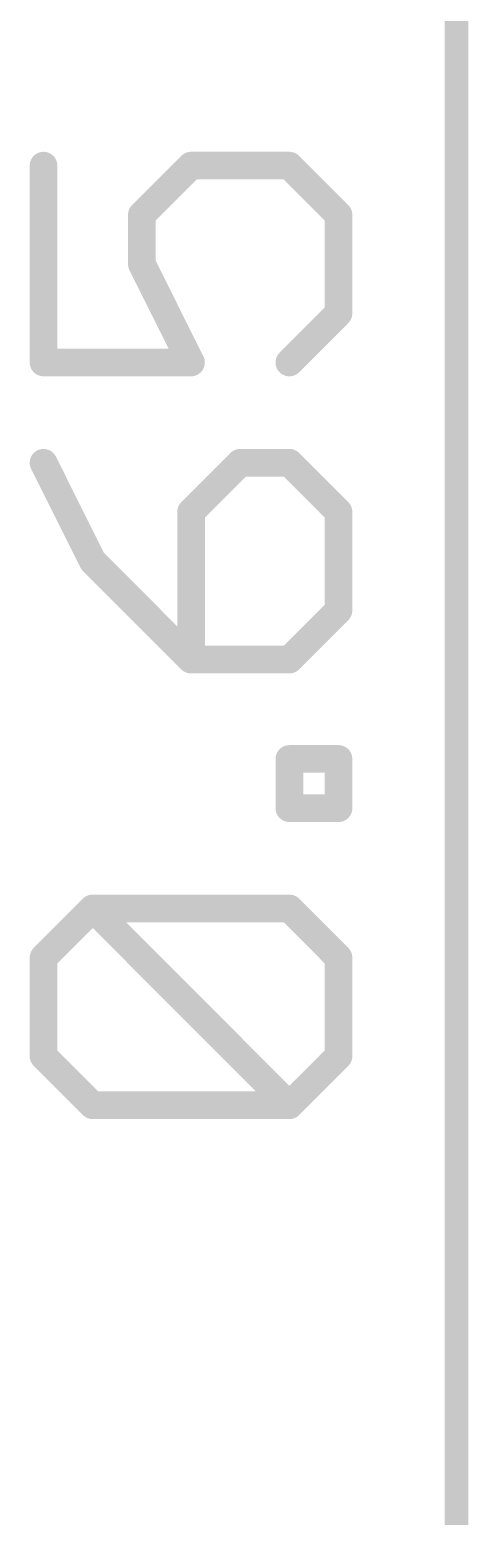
# Model space of a CAD drawing. Extents: x -5.7 to 21.7, y -5.3 to 25.5.
# Drawn here: x 17.33 to 19.75, y 3.59 to 11.78 of the extents above; entities that cross this region are included whole.
import ezdxf

# ---------------------------------------------------------------- set-up
doc = ezdxf.new("R2010")
doc.units = 0
doc.layers.add('47', color=253, linetype='CONTINUOUS')

msp = doc.modelspace()

# ---------------------------------------------------------------- linework, layer by layer
at = {"layer": '47'}
for points, const_width in [([(19.685, 0.065), (19.685, 16.445)], 0.13), ([(17.4073, 11.0274), (17.4073, 9.9427)], 0.1524), ([(17.9496, 10.7562), (18.2208, 11.0274)], 0.1524), ([(18.2208, 11.0274), (18.7631, 11.0274)], 0.1524), ([(18.7631, 11.0274), (19.0343, 10.7562)], 0.1524), ([(17.9496, 10.485), (17.9496, 10.7562)], 0.1524), ([(19.0343, 10.7562), (19.0343, 10.2139)], 0.1524), ([(18.2208, 9.9427), (17.9496, 10.485)], 0.1524), ([(19.0343, 10.2139), (18.7631, 9.9427)], 0.1524), ([(17.4073, 9.9427), (18.2208, 9.9427)], 0.1524), ([(17.4073, 9.3902), (17.6785, 8.8479)], 0.1524), ([(18.492, 9.3902), (18.2208, 9.119)], 0.1524), ([(18.7631, 9.3902), (18.492, 9.3902)], 0.1524), ([(19.0343, 9.119), (18.7631, 9.3902)], 0.1524), ([(18.2208, 9.119), (18.2208, 8.3055)], 0.1524), ([(19.0343, 8.5767), (19.0343, 9.119)], 0.1524), ([(17.6785, 8.8479), (18.2208, 8.3055)], 0.1524), ([(18.7631, 8.3055), (19.0343, 8.5767)], 0.1524), ([(18.2208, 8.3055), (18.7631, 8.3055)], 0.1524), ([(18.7631, 7.487), (18.7631, 7.7581)], 0.1524), ([(18.7631, 7.7581), (19.0343, 7.7581)], 0.1524), ([(19.0343, 7.7581), (19.0343, 7.487)], 0.1524), ([(19.0343, 7.487), (18.7631, 7.487)], 0.1524), ([(17.4073, 6.6633), (17.6785, 6.9345)], 0.1524), ([(17.6785, 6.9345), (18.7631, 6.9345)], 0.1524), ([(18.7631, 5.8498), (17.6785, 6.9345)], 0.1524), ([(18.7631, 6.9345), (19.0343, 6.6633)], 0.1524), ([(17.4073, 6.121), (17.4073, 6.6633)], 0.1524), ([(19.0343, 6.6633), (19.0343, 6.121)], 0.1524), ([(17.6785, 5.8498), (17.4073, 6.121)], 0.1524), ([(19.0343, 6.121), (18.7631, 5.8498)], 0.1524), ([(18.7631, 5.8498), (17.6785, 5.8498)], 0.1524)]:
    msp.add_lwpolyline(points, dxfattribs=dict(at, const_width=const_width))
at = {"layer": '47', "const_width": 0.0762}
for points in [[(17.4454, 11.0274, 1), (17.3692, 11.0274)], [(18.2208, 11.0655, 1), (18.2208, 10.9893)], [(18.2477, 11.0004, 1), (18.1939, 11.0543)], [(18.7901, 11.0543, 1), (18.7362, 11.0004)], [(18.7631, 10.9893, 1), (18.7631, 11.0655)], [(17.9877, 10.7562, 1), (17.9115, 10.7562)], [(17.9227, 10.7831, 1), (17.9766, 10.7293)], [(19.0724, 10.7562, 1), (18.9962, 10.7562)], [(19.0074, 10.7293, 1), (19.0612, 10.7831)], [(17.9115, 10.485, 1), (17.9877, 10.485)], [(17.9837, 10.5021, 1), (17.9156, 10.468)], [(18.9962, 10.2139, 1), (19.0724, 10.2139)], [(19.0612, 10.1869, 1), (19.0074, 10.2408)], [(17.4073, 9.9808, 1), (17.4073, 9.9046)], [(18.1867, 9.9257, 1), (18.2549, 9.9597)], [(18.2208, 9.9046, 1), (18.2208, 9.9808)], [(18.7362, 9.9696, 1), (18.7901, 9.9158)], [(17.3692, 9.9427, 1), (17.4454, 9.9427)], [(17.4414, 9.4072, 1), (17.3732, 9.3732)], [(18.492, 9.4283, 1), (18.492, 9.3521)], [(18.5189, 9.3633, 1), (18.465, 9.4171)], [(18.7901, 9.4171, 1), (18.7362, 9.3633)], [(18.7631, 9.3521, 1), (18.7631, 9.4283)], [(18.2589, 9.119, 1), (18.1827, 9.119)], [(18.1939, 9.146, 1), (18.2477, 9.0921)], [(19.0724, 9.119, 1), (18.9962, 9.119)], [(19.0074, 9.0921, 1), (19.0612, 9.146)], [(17.7054, 8.8748, 1), (17.6515, 8.8209)], [(17.6444, 8.8308, 1), (17.7126, 8.8649)], [(18.9962, 8.5767, 1), (19.0724, 8.5767)], [(19.0612, 8.5498, 1), (19.0074, 8.6036)], [(18.2208, 8.3436, 1), (18.2208, 8.2674)], [(18.1939, 8.2786, 1), (18.2477, 8.3325)], [(18.7362, 8.3325, 1), (18.7901, 8.2786)], [(18.7631, 8.2674, 1), (18.7631, 8.3436)], [(18.1827, 8.3055, 1), (18.2589, 8.3055)], [(18.8012, 7.7581, 1), (18.725, 7.7581)], [(18.7631, 7.7962, 1), (18.7631, 7.72)], [(19.0724, 7.7581, 1), (18.9962, 7.7581)], [(19.0343, 7.72, 1), (19.0343, 7.7962)], [(18.7631, 7.5251, 1), (18.7631, 7.4489)], [(19.0343, 7.4489, 1), (19.0343, 7.5251)], [(18.725, 7.487, 1), (18.8012, 7.487)], [(18.9962, 7.487, 1), (19.0724, 7.487)], [(17.7054, 6.9614, 1), (17.6515, 6.9075)], [(17.6785, 6.9726, 1), (17.6785, 6.8964)], [(17.7054, 6.9075, 1), (17.6515, 6.9614)], [(18.7901, 6.9614, 1), (18.7362, 6.9075)], [(18.7631, 6.8964, 1), (18.7631, 6.9726)], [(17.4454, 6.6633, 1), (17.3692, 6.6633)], [(17.3804, 6.6902, 1), (17.4343, 6.6364)], [(19.0724, 6.6633, 1), (18.9962, 6.6633)], [(19.0074, 6.6364, 1), (19.0612, 6.6902)], [(17.4343, 6.1479, 1), (17.3804, 6.094)], [(17.3692, 6.121, 1), (17.4454, 6.121)], [(18.9962, 6.121, 1), (19.0724, 6.121)], [(19.0612, 6.094, 1), (19.0074, 6.1479)], [(17.6785, 5.8879, 1), (17.6785, 5.8117)], [(17.6515, 5.8229, 1), (17.7054, 5.8768)], [(18.7362, 5.8768, 1), (18.7901, 5.8229)], [(18.7362, 5.8229, 1), (18.7901, 5.8768)], [(18.7631, 5.8117, 1), (18.7631, 5.8879)]]:
    msp.add_lwpolyline(points, format="xyb", dxfattribs=at)

doc.saveas('drawing.dxf')
